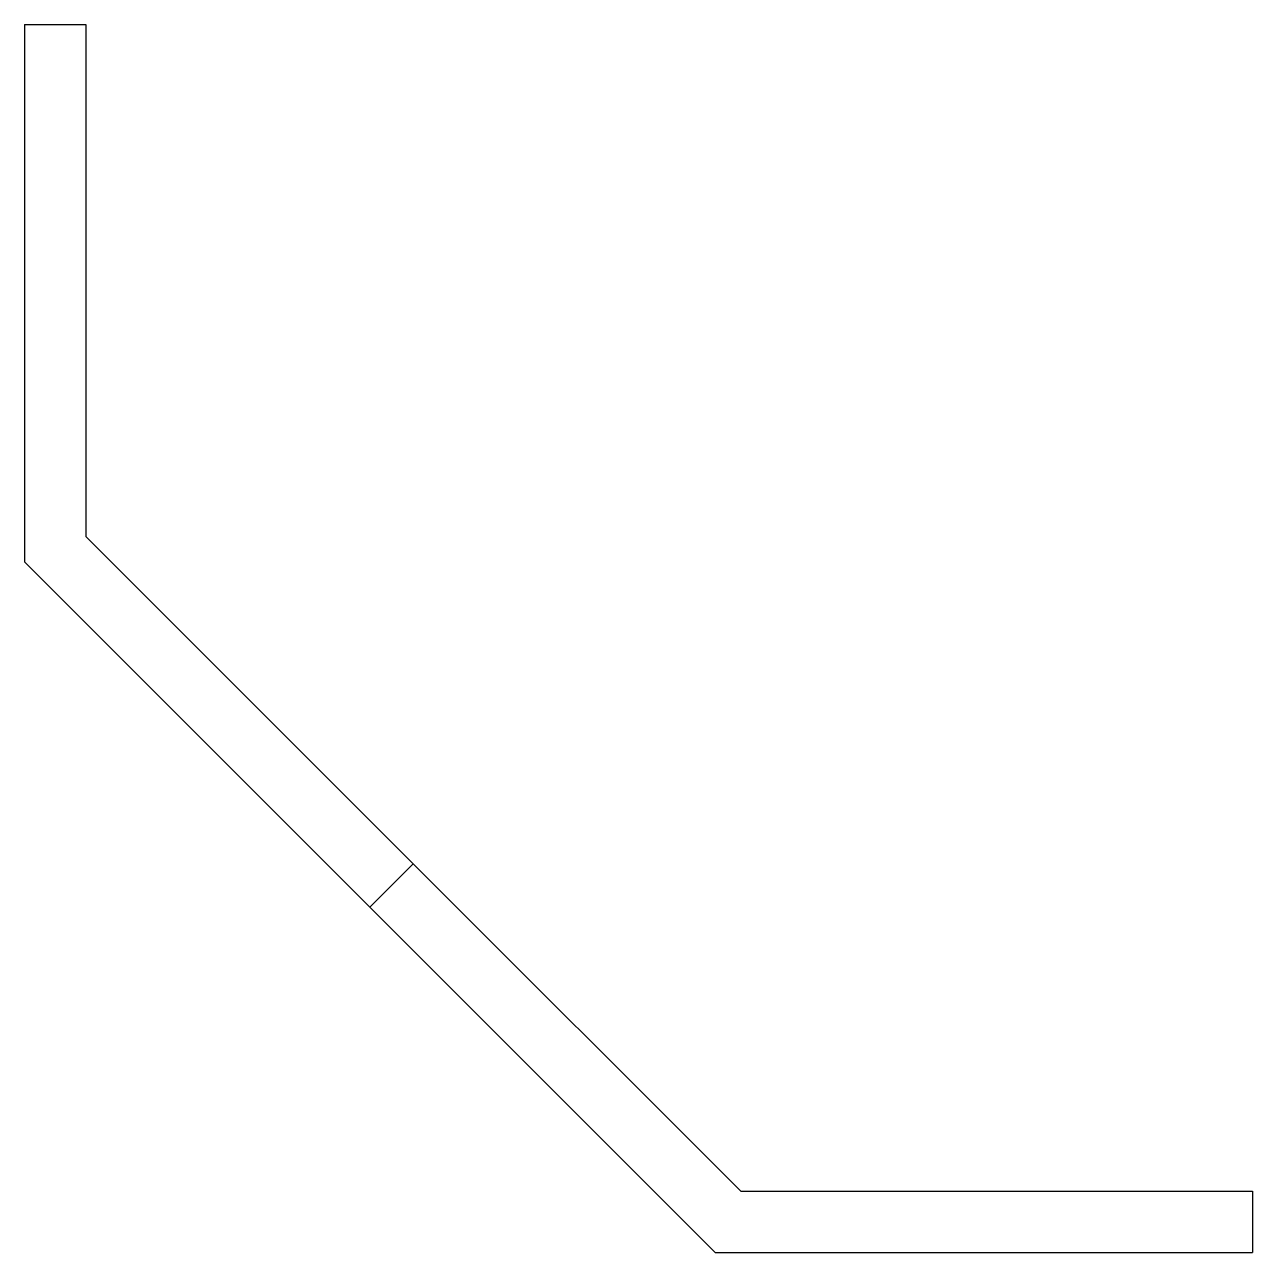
# Model space of a CAD drawing. Extents: x 234.3 to 236.3, y -261 to -259.
import ezdxf

# ---------------------------------------------------------------- set-up
doc = ezdxf.new("R2010")
doc.units = 0
doc.header["$LTSCALE"] = 21.5596
doc.header["$MEASUREMENT"] = 0
doc.layers.add('6_125BIT_750DEP', color=7, linetype='CONTINUOUS')

msp = doc.modelspace()

# ---------------------------------------------------------------- linework, layer by layer
at = {"layer": '6_125BIT_750DEP', "color": 7, "linetype": 'CONTINUOUS'}
for p, q in [((234.2995, -259), (234.2995, -259.875)), ((234.2995, -259), (234.3995, -259)), ((234.3995, -259), (234.3995, -259.8336)), ((234.9327, -260.3668), (234.3995, -259.8336)), ((235.4245, -261), (234.2995, -259.875)), ((234.862, -260.4375), (234.9327, -260.3668)), ((234.9327, -260.3668), (235.4659, -260.9)), ((235.4659, -260.9), (236.2995, -260.9)), ((236.2995, -260.9), (236.2995, -261)), ((235.4245, -261), (236.2995, -261))]:
    msp.add_line(p, q, dxfattribs=at)

doc.saveas('drawing.dxf')
